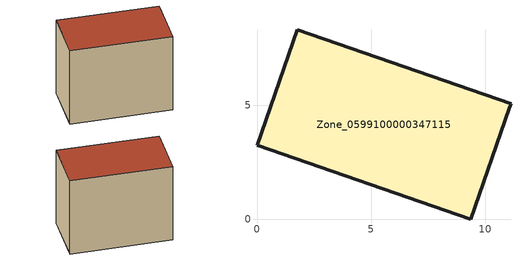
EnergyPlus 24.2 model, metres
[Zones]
Zone_0599100000347115
 floor ground (C_G): 1.76,8.32 11.14,5.06 11.12,4.99 11.07,4.88 9.38,0 0,3.26 z0
 wall outside (C_F): 11.12,4.99 11.14,5.06 1.76,8.32 0,3.26 9.38,0 11.07,4.88 11.12,4.99 z0:8.2
 roof outside (C_R): 11.14,5.06 1.76,8.32 0,3.26 9.38,0 11.07,4.88 11.12,4.99 z8.2
[BUILDING]
Pand.0599100000347115: North Axis=0; Terrain=City; Loads Convergence Tolerance Value=0.04; Temperature Convergence Tolerance Value=0.4; Solar Distribution=FullExterior; Maximum Number of Warmup Days=25; Minimum Number of Warmup Days=1
[Site:Location]
Rotterdam.The.Hague.AP_ZH_NLD Design_Conditions: Latitude=51.96; Longitude=4.45; Time Zone=1; Elevation=-4.5
[SITE:GROUNDTEMPERATURE:BUILDINGSURFACE]
18, 18, 18, 18, 18, 18, 18, 18, 18, 18, 18, 18
[MATERIAL] Thermal Absorptance=0.9; Solar Absorptance=0.7; Visible Absorptance=0.7
Name | Roughness | Thickness | Conductivity | Density | Specific Heat
G.TC.1992-2005 | MediumSmooth | 0.15 | 0.06 | 540 | 1210
F.TC.1992-2005 | Rough | 0.3 | 0.12 | 1920 | 840
R.TC.1992-2005 | MediumRough | 0.2 | 0.08 | 1500 | 1000
[CONSTRUCTION]
C_G: G.TC.1992-2005
C_F: F.TC.1992-2005
C_R: R.TC.1992-2005
[ZONE]
Zone_0599100000347115: Type=1; Multiplier=1; Ceiling Height=Autocalculate; Volume=Autocalculate; Floor Area=autocalculate; Part of Total Floor Area=Yes
[ZONEINFILTRATION:DESIGNFLOWRATE]
Infil_Zone_0599100000347115: Zone or ZoneList or Space or SpaceList=Zone_0599100000347115; Schedule=AlwaysOn; Design Flow Rate Calculation Method=Flow/Area; Flow Rate per Floor Area=0.0015; Constant Term Coefficient=1; Temperature Term Coefficient=0; Velocity Term Coefficient=0; Velocity Squared Term Coefficient=0
[HVACTEMPLATE:ZONE:IDEALLOADSAIRSYSTEM]
Zone_0599100000347115: Maximum Heating Supply Air Temperature=50; Minimum Cooling Supply Air Temperature=13; Maximum Heating Supply Air Humidity Ratio=0.0156; Minimum Cooling Supply Air Humidity Ratio=0.0077; Heating Limit=NoLimit; Cooling Limit=NoLimit; Dehumidification Control Type=ConstantSensibleHeatRatio; Cooling Sensible Heat Ratio=0.7; Dehumidification Setpoint=60; Humidification Control Type=None; Humidification Setpoint=30; Outdoor Air Method=None; Outdoor Air Flow Rate per Person=0.00944; Outdoor Air Flow Rate per Zone Floor Area=0; Outdoor Air Flow Rate per Zone=0; Demand Controlled Ventilation Type=None; Outdoor Air Economizer Type=NoEconomizer; Heat Recovery Type=None; Sensible Heat Recovery Effectiveness=0.7; Latent Heat Recovery Effectiveness=0.65
[ZONECONTROL:THERMOSTAT]
ThermostatControl_Zone_0599100000347115: Zone or ZoneList=Zone_0599100000347115; Control Type Schedule=DualSetpointControlType; Control 1=Thermostat_Zone_0599100000347115; Temperature Difference Between Cutout And Setpoint=0
[THERMOSTATSETPOINT:DUALSETPOINT]
Thermostat_Zone_0599100000347115: Heating Setpoint Temperature Schedule=HeatingSetpoint_Zone_0599100000347115; Cooling Setpoint Temperature Schedule=CoolingSetpoint_Zone_0599100000347115
[SCHEDULE:COMPACT]
HeatingSetpoint_Zone_0599100000347115: Through: 12/31, For: AllDays, Until: 24:00, 21
CoolingSetpoint_Zone_0599100000347115: Through: 12/31, For: AllDays, Until: 24:00, 24
DualSetpointControlType: Through: 12/31, For: AllDays, Until: 24:00, 4
AlwaysOn: Through: 12/31, For: AllDays, Until: 24:00, 1
